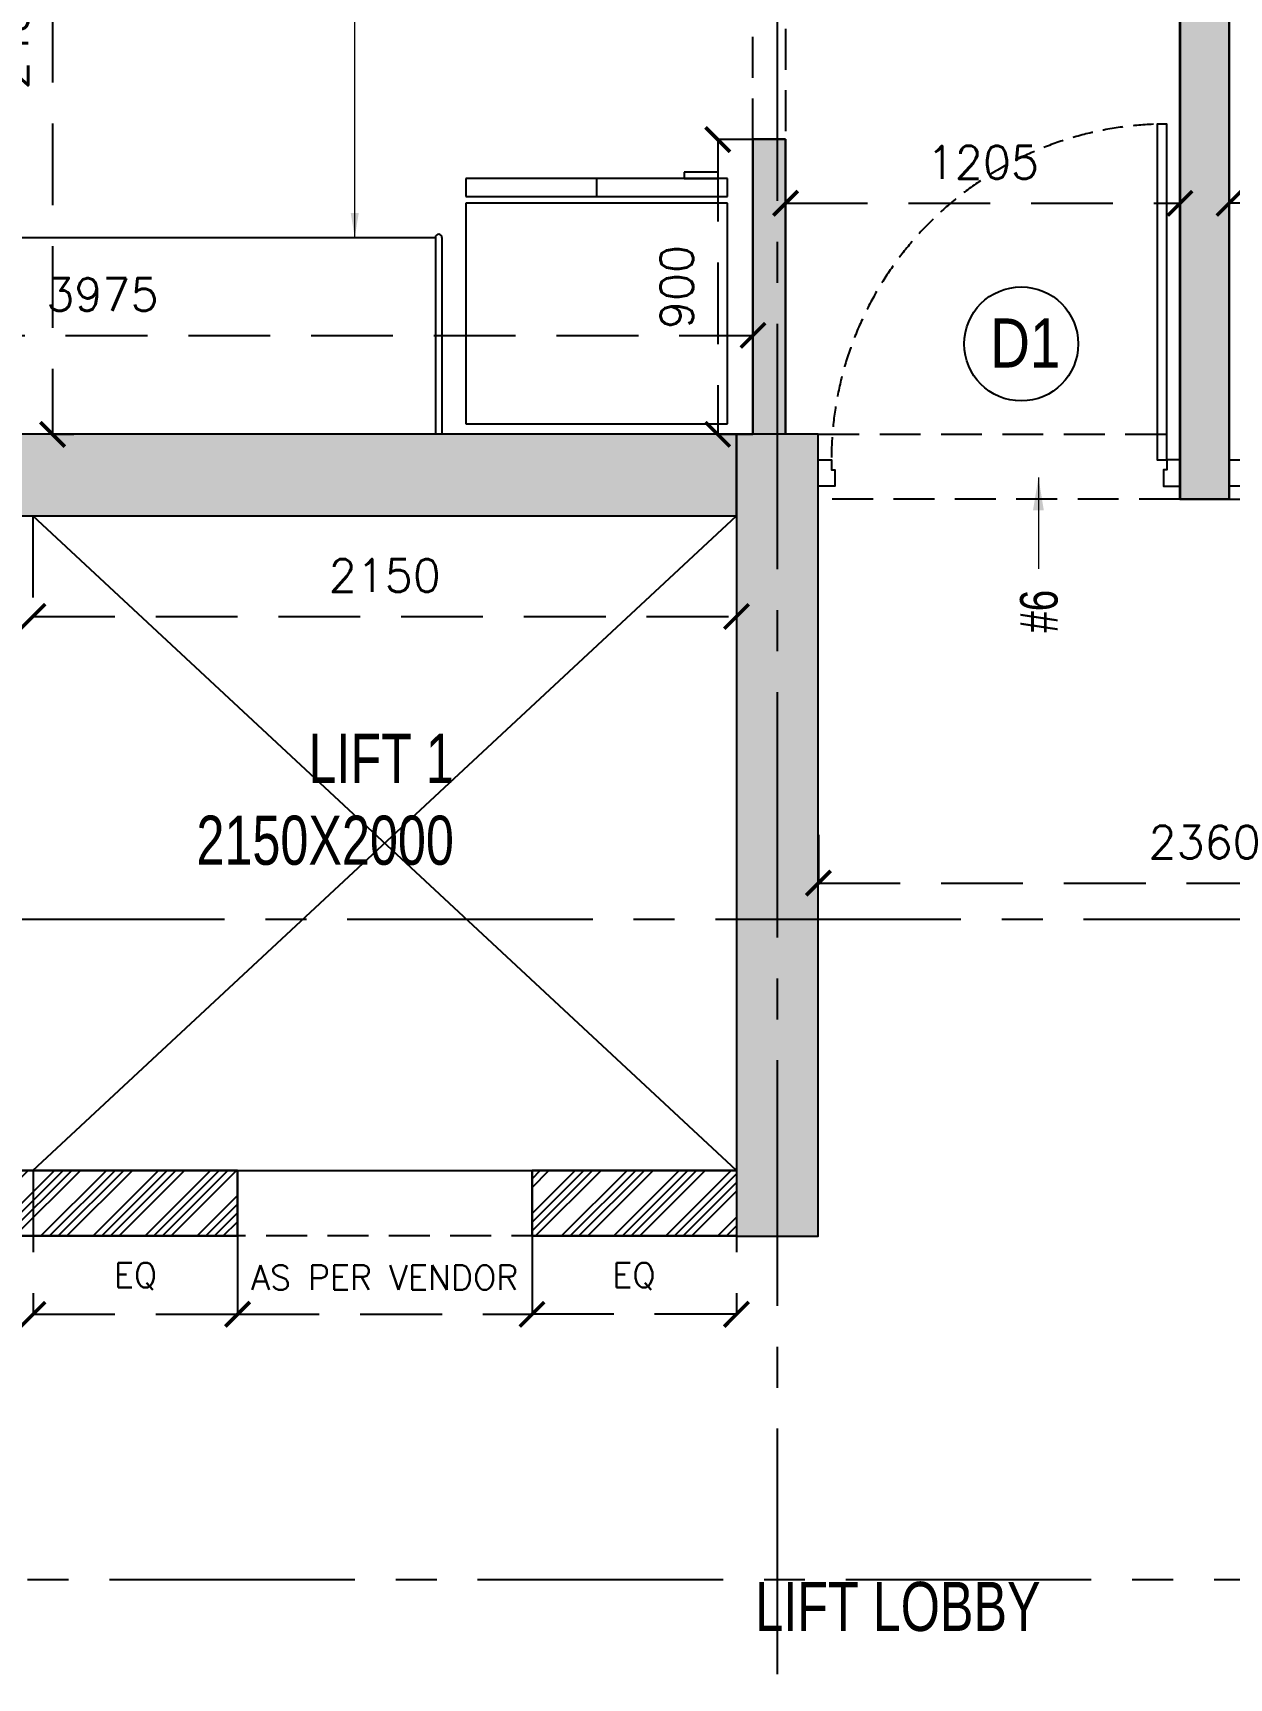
# Model space of a CAD drawing. Header units: millimetres. Extents: x 1180970 to 1231451, y -5737889 to -5695638.
# Drawn here: x 1202692 to 1206347, y -5714350 to -5709325 of the extents above; entities that cross this region are included whole.
import ezdxf
from ezdxf.enums import TextEntityAlignment as Align

# ---------------------------------------------------------------- set-up
doc = ezdxf.new("R2010")
doc.units = ezdxf.units.MM
doc.header["$LTSCALE"] = 1000
doc.header["$MEASUREMENT"] = 0
for name, pattern in [('2BHK-A - BACK$0$AUDIT_D_120904163729-0', [0]), ('2BHK-A - BACK$2$HIDDEN', [0.375, 0.25, -0.125]), ('AUDIT_D_120904163729-0', [0]), ('T8 - GROUND FLOOR CORE$0$HIDDEN', [0.375, 0.25, -0.125]), ('T8 - GROUND FLOOR CORE$0$T10-TYPICAL FLOOR CORE$0$HIDDEN', [0.375, 0.25, -0.125]), ('T8 - GROUND FLOOR CORE$1$( Hidden )', [0.375, 0.25, -0.125]), ('T8(T9 IS SIMILAR) - GROUND FLOOR - DIMENSION & TEXTING$0$HIDDEN', [0.375, 0.25, -0.125]), ('T8_REFUGE COLUMNS$0$CENTER2', [1.125, 0.75, -0.125, 0.125, -0.125])]:
    doc.linetypes.add(name, pattern=pattern)
doc.layers.get('0').update_dxf_attribs({"linetype": 'AUDIT_D_120904163729-0'})
for name, color, linetype in [('2BHK-A - BACK$0$A-DOOR-FULL', 2, 'Continuous'), ('2BHK-A - BACK$0$A-HATCH -160', 251, '2BHK-A - BACK$0$AUDIT_D_120904163729-0'), ('2BHK-A - BACK$0$a-KIT FIX', 251, 'Continuous'), ('2BHK-A - BACK$1$CUT-OUT', 49, 'Continuous'), ('T8 - GROUND FLOOR CORE$0$a-beam 2', 50, 'Continuous'), ('T8 - GROUND FLOOR CORE$0$A-DIMENSIONS', 2, 'T8 - GROUND FLOOR CORE$0$HIDDEN'), ('T8 - GROUND FLOOR CORE$0$CUT-OUT', 49, 'Continuous'), ('T8 - GROUND FLOOR CORE$0$T10-TYPICAL FLOOR CORE$0$A-SLAB SUNK-AC LEDGES', 251, 'T8 - GROUND FLOOR CORE$0$T10-TYPICAL FLOOR CORE$0$HIDDEN'), ('T8(T9 IS SIMILAR) - GROUND FLOOR - DIMENSION & TEXTING$0$A-DIMENSIONS', 2, 'T8(T9 IS SIMILAR) - GROUND FLOOR - DIMENSION & TEXTING$0$HIDDEN'), ('T8(T9 IS SIMILAR) - GROUND FLOOR - DIMENSION & TEXTING$0$a-window-no', 125, 'Continuous'), ('T8_REFUGE COLUMNS$0$A-CENTERLINE', 193, 'T8_REFUGE COLUMNS$0$CENTER2'), ('T8_REFUGE COLUMNS$0$A-RCC COLS', 3, 'Continuous')]:
    doc.layers.add(name, color=color, linetype=linetype)
for name, color, linetype, lineweight in [('2BHK-A - BACK$1$A-WALL- 160', 6, 'Continuous', 30), ('T8 - GROUND FLOOR CORE$0$a-Text', 4, 'Continuous', 0), ('T8 - GROUND FLOOR CORE$0$A-WALL- 160', 6, 'Continuous', 30), ('T8 - GROUND FLOOR CORE$0$D&W', 8, 'Continuous', 25), ('T8(T9 IS SIMILAR) - GROUND FLOOR - DIMENSION & TEXTING$0$R0-18-10-2014-T1-1st Podium Floor Plan$0$Text', 2, 'Continuous', 0), ('T8(T9 IS SIMILAR) - GROUND FLOOR$0$D&W', 8, 'Continuous', 25)]:
    doc.layers.add(name, color=color, linetype=linetype, lineweight=lineweight)
doc.layers.add('T8_REFUGE COLUMNS$0$COL-HATCH', color=7, linetype='Continuous', lineweight=25, true_color=0xa3a3a3)
doc.styles.add('T8 - GROUND FLOOR CORE$0$ARIAL ARROW', font='swisscl.ttf')
doc.styles.add('T8 - GROUND FLOOR CORE$0$Romans 1', font='romans.shx', dxfattribs={"height": 100})
doc.styles.add('T8(T9 IS SIMILAR) - GROUND FLOOR - DIMENSION & TEXTING$0$ARIAL ARROW', font='swisscl.ttf')
doc.styles.add('T8(T9 IS SIMILAR) - GROUND FLOOR - DIMENSION & TEXTING$0$LODHA STANDERD', font='sanss___.ttf')
doc.styles.add('T8(T9 IS SIMILAR) - GROUND FLOOR - DIMENSION & TEXTING$0$Romans 1', font='romans.shx', dxfattribs={"height": 100})
doc.styles.add('T8(T9 IS SIMILAR) - GROUND FLOOR - DIMENSION & TEXTING$0$Tahoma', font='tahoma.ttf')
doc.dimstyles.new('T8 - GROUND FLOOR CORE$0$ALPINE S', dxfattribs={"dimscale": 0, "dimtxt": 100, "dimasz": 75, "dimexe": 0, "dimexo": 0, "dimgap": 75, "dimtad": 1, "dimdec": 0, "dimzin": 0, "dimdsep": 46, "dimtxsty": 'T8 - GROUND FLOOR CORE$0$Romans 1', "dimblk": 'T8 - GROUND FLOOR CORE$0$_ArchTick', "dimcen": 0.09, "dimclrd": 256, "dimclre": 256, "dimclrt": 7, "dimadec": 0, "dimazin": 0, "dimtfac": 1, "dimtdec": 0, "dimtofl": 0, "dimtmove": 1, "dimatfit": 0, "dimldrblk": 'T8 - GROUND FLOOR CORE$0$_Open90', "dimfxl": 1, "dimtolj": 1, "dimtzin": 0, "dimarcsym": 0})
doc.dimstyles.new('T8(T9 IS SIMILAR) - GROUND FLOOR - DIMENSION & TEXTING$0$ALPINE S', dxfattribs={"dimscale": 0, "dimtxt": 100, "dimasz": 75, "dimexe": 0, "dimexo": 0, "dimgap": 75, "dimtad": 1, "dimdec": 0, "dimzin": 0, "dimdsep": 46, "dimtxsty": 'T8(T9 IS SIMILAR) - GROUND FLOOR - DIMENSION & TEXTING$0$Romans 1', "dimblk": 'T8(T9 IS SIMILAR) - GROUND FLOOR - DIMENSION & TEXTING$0$_ArchTick', "dimcen": 0.09, "dimclrd": 256, "dimclre": 256, "dimclrt": 7, "dimadec": 0, "dimazin": 0, "dimtfac": 1, "dimtdec": 0, "dimtofl": 0, "dimtmove": 1, "dimatfit": 0, "dimldrblk": 'T8(T9 IS SIMILAR) - GROUND FLOOR - DIMENSION & TEXTING$0$_Open90', "dimfxl": 1, "dimtolj": 1, "dimtzin": 0, "dimarcsym": 0})
doc.dimstyles.new('T8(T9 IS SIMILAR) - GROUND FLOOR - DIMENSION & TEXTING$0$SAMATA STD', dxfattribs={"dimtxt": 100, "dimasz": 50, "dimexe": 50, "dimexo": 50, "dimgap": 10, "dimtad": 0, "dimdec": 0, "dimrnd": 5, "dimzin": 0, "dimdsep": 46, "dimtxsty": 'T8(T9 IS SIMILAR) - GROUND FLOOR - DIMENSION & TEXTING$0$Tahoma', "dimblk": 'T8(T9 IS SIMILAR) - GROUND FLOOR - DIMENSION & TEXTING$0$_Origin2', "dimcen": -50, "dimdle": 50, "dimclrd": 7, "dimclre": 7, "dimclrt": 7, "dimadec": 0, "dimazin": 0, "dimtfac": 1, "dimtdec": 0, "dimtmove": 1, "dimatfit": 3, "dimfxl": 150, "dimtfill": 1, "dimtolj": 1, "dimtzin": 0, "dimlwd": -1, "dimlwe": -1, "dimarcsym": 0})

# ---------------------------------------------------------------- blocks, each defined once
blk = doc.blocks.new('*U131')
for points in [[(-40, 0), (0, 0), (0, 30), (10, 30), (10, 80), (-40, 80)], [(1065, 0), (1025, 0), (1025, 30), (1015, 30), (1015, 80), (1065, 80)], [(0, 0), (0, -1025), (30, -1025), (30, 0)]]:
    blk.add_lwpolyline(points, close=True)
at = {"color": 0, "linetype": 'ByBlock', "ltscale": 0.25}
blk.add_arc((-1.5, 0.6), 1026.5, 272.373, 359.9653, dxfattribs=at)
blk = doc.blocks.new('2BHK-A - BACK$0$FRIDGE')
at = {"linetype": 'ByBlock'}
blk.add_line((-146171.8, 411873), (-146116.8, 411873), dxfattribs=at)
at = {"layer": '2BHK-A - BACK$0$a-KIT FIX'}
for p, q in [((-146866.2, 411473.3), (-146866.2, 412272.7)), ((-146866.2, 412272.7), (-146191.7, 412272.7)), ((-146191.7, 412272.7), (-146191.7, 411473.3)), ((-146171.8, 411473.3), (-146171.8, 412272.7)), ((-146171.8, 412272.7), (-146116.8, 412272.7)), ((-146116.8, 412272.7), (-146116.8, 411473.3)), ((-146116.8, 412140.6), (-146116.8, 412244)), ((-146116.8, 412244), (-146097.1, 412244)), ((-146097.1, 412244), (-146097.1, 412140.6)), ((-146097.1, 412140.6), (-146116.8, 412140.6)), ((-146191.7, 411473.3), (-146866.2, 411473.3)), ((-146116.8, 411473.3), (-146171.8, 411473.3))]:
    blk.add_line(p, q, dxfattribs=at)
blk = doc.blocks.new('2BHK-A - BACK')
at = {"layer": '2BHK-A - BACK$0$A-HATCH -160', "linetype": 'ByBlock'}
h = blk.add_hatch(dxfattribs=at)
h.set_pattern_fill('ZIGZAG', color=256, scale=250)
h.set_pattern_definition([(9e-15, (-0.22, 0.45), (31.25, 31.25), [31.25, -31.25]), (90, (31.03, 0.45), (-31.25, 31.25), [31.25, -31.25])])
h.paths.add_polyline_path([(1196642.1, -5706299.9), (1198342.2, -5706299.9), (1198342.2, -5706399.9), (1196642.1, -5706399.9)])
h.paths.add_polyline_path([(1199382.6, -5705299.9), (1199382.6, -5705199.9), (1201592.2, -5705199.9), (1201592.2, -5705299.9), (1200442.1, -5705299.9), (1200442.1, -5705399.9), (1200342.1, -5705399.9), (1200342.1, -5705299.9)])
h.paths.add_polyline_path([(1200442.1, -5706399.9), (1201341.8, -5706399.9), (1201341.8, -5706299.9), (1200442.1, -5706299.9)])
h.paths.add_polyline_path([(1202091.8, -5706299.9), (1202691.8, -5706299.9), (1202691.8, -5706399.9), (1202091.8, -5706399.9)])
h.paths.add_polyline_path([(1204892.1, -5708749.5), (1204992.1, -5708749.5), (1204992.1, -5707999.9), (1204892.1, -5707999.9)])
h.paths.add_polyline_path([(1204892.1, -5709649.5), (1204992.1, -5709649.5), (1204992.1, -5710549.5), (1204892.1, -5710549.5)])
h.paths.add_polyline_path([(1200142, -5708600.5), (1200257, -5708600.5), (1200257.1, -5708700.5), (1200042, -5708700.5), (1200042, -5708099.9), (1200142, -5708099.9)])
h.paths.add_polyline_path([(1202792.1, -5701189.9), (1203427.1, -5701189.9), (1203427.1, -5701089.9), (1202792.1, -5701089.9)])
h = blk.add_hatch(dxfattribs=at)
h.set_pattern_fill('HEX', color=256, scale=150)
h.set_pattern_definition([(9e-15, (-0.22, 0.45), (0, 32.47595264), [18.75, -37.5]), (120, (-0.22, 0.45), (-28.125, -16.23797632), [18.75, -37.5]), (60, (18.53, 0.45), (-28.125, 16.23797632), [18.75, -37.5])])
h.paths.add_polyline_path([(1206347.1, -5702324.3), (1206197.1, -5702324.3), (1206197.1, -5710748.8), (1206347.1, -5710748.8)])
at = {"layer": '2BHK-A - BACK$0$a-KIT FIX', "color": 1}
for p, q in [((1200917.1, -5709949.5), (1203922.1, -5709949.5)), ((1203922.1, -5709949.8), (1203922.1, -5710549.5)), ((1203942.1, -5709949.5), (1203942.1, -5710549.5)), ((1203942.1, -5709949.5), (1203942.1, -5709949.5)), ((1203942.1, -5709949.8), (1203942.1, -5710549.5))]:
    blk.add_line(p, q, dxfattribs=at)
blk.add_arc((1203932.1, -5709949.8), 10, 0, 180, dxfattribs=at)
at = {"layer": '2BHK-A - BACK$1$A-WALL- 160', "linetype": 'ByBlock'}
for p, q in [((1206197.1, -5702324.3), (1206197.1, -5710748.8)), ((1206347.1, -5702324.3), (1206347.1, -5710748.8)), ((1204892.1, -5710549.5), (1204892.1, -5709649.5)), ((1204892.1, -5709649.5), (1204992.1, -5709649.5)), ((1204992.1, -5710549.5), (1204992.1, -5709649.5))]:
    blk.add_line(p, q, dxfattribs=at)
blk.add_lwpolyline([(1206347.1, -5702324.3), (1206347.1, -5710748.8), (1206197.1, -5710748.8), (1206197.1, -5702324.3)], dxfattribs=at)
at = {"layer": '2BHK-A - BACK$1$CUT-OUT', "linetype": '2BHK-A - BACK$2$HIDDEN', "ltscale": 0.5}
for points in [[(1204992.1, -5709649.5), (1204892.1, -5709649.5), (1204892.1, -5708749.5), (1204992.1, -5708749.5)], [(1205092.1, -5710748.8), (1205092.1, -5710549.9), (1206197.1, -5710549.9), (1206197.1, -5710748.8)]]:
    blk.add_lwpolyline(points, close=True, dxfattribs=at)
at = {"layer": '2BHK-A - BACK$0$A-DOOR-FULL', "linetype": '2BHK-A - BACK$2$HIDDEN', "rotation": 180}
blk.add_blockref('*U131', (1206157.1, -5710628.8), dxfattribs=at)
at = {"layer": '2BHK-A - BACK$0$a-KIT FIX', "extrusion": (0, 0, -1), "zscale": -1, "rotation": 90}
blk.add_blockref('2BHK-A - BACK$0$FRIDGE', (-792542.1, -5563653), dxfattribs=at)
blk = doc.blocks.new('T8_REFUGE COLUMNS')
at = {"layer": 'T8_REFUGE COLUMNS$0$COL-HATCH', "linetype": 'ByBlock'}
h = blk.add_hatch(color=256, dxfattribs=at)
h.dxf.hatch_style = 1
h.paths.add_polyline_path([(1200042.1, -5713849.9), (1200042.1, -5710549.9), (1205092.1, -5710549.9), (1205092.1, -5712999.9), (1204842.1, -5712999.9), (1204842, -5710799.9), (1200292.1, -5710799.9), (1200292.1, -5713849.9)])
at = {"layer": 'T8_REFUGE COLUMNS$0$A-CENTERLINE'}
for p, q in [((1204967.1, -5719963), (1204967.1, -5698299.6)), ((1223527.8, -5712032.4), (1182137.1, -5712032.4)), ((1229551.2, -5714049.9), (1182156.9, -5714049.9))]:
    blk.add_line(p, q, dxfattribs=at)
at = {"layer": 'T8_REFUGE COLUMNS$0$A-RCC COLS', "linetype": 'ByBlock'}
for points in [[(1200292.2, -5710799.9), (1204842.1, -5710799.9), (1204842.1, -5710549.9), (1200292.2, -5710549.9)], [(1204842.1, -5712999.9), (1205092.1, -5712999.9), (1205092.1, -5710549.9), (1204842.1, -5710549.9)]]:
    blk.add_lwpolyline(points, close=True, dxfattribs=at)
blk = doc.blocks.new('T8 - GROUND FLOOR CORE$0$_ArchTick')
at = {"color": 0, "linetype": 'ByBlock', "const_width": 0.15}
blk.add_lwpolyline([(-0.5, -0.5), (0.5, 0.5)], dxfattribs=at)
blk = doc.blocks.new('*D210')
at = {"layer": 'T8 - GROUND FLOOR CORE$0$A-DIMENSIONS', "linetype": 'T8 - GROUND FLOOR CORE$0$HIDDEN', "lineweight": -2, "transparency": 16777216}
for p, q in [((1202692.4, -5710799.7), (1202692.4, -5711107.1)), ((1204842.3, -5710799.5), (1204842.3, -5711107.1))]:
    blk.add_line(p, q, dxfattribs=at)
at = {"layer": 'T8 - GROUND FLOOR CORE$0$A-DIMENSIONS', "lineweight": -2, "transparency": 16777216}
blk.add_line((1202692.4, -5711107.1), (1204842.3, -5711107.1), dxfattribs=at)
at = {"layer": 'T8 - GROUND FLOOR CORE$0$A-DIMENSIONS', "linetype": 'ByBlock', "lineweight": -2, "transparency": 16777216, "xscale": 75, "yscale": 75, "zscale": 75, "rotation": 180}
blk.add_blockref('T8 - GROUND FLOOR CORE$0$_ArchTick', (1202692.4, -5711107.1), dxfattribs=at)
at = {"layer": 'T8 - GROUND FLOOR CORE$0$A-DIMENSIONS', "linetype": 'ByBlock', "lineweight": -2, "transparency": 16777216, "xscale": 75, "yscale": 75, "zscale": 75}
blk.add_blockref('T8 - GROUND FLOOR CORE$0$_ArchTick', (1204842.3, -5711107.1), dxfattribs=at)
at = {"layer": 'T8 - GROUND FLOOR CORE$0$A-DIMENSIONS', "color": 7, "linetype": 'ByBlock', "transparency": 16777216, "insert": (1203767.4, -5710982.1), "char_height": 100, "attachment_point": 5, "style": 'T8 - GROUND FLOOR CORE$0$Romans 1'}
blk.add_mtext('\\A1;2150', dxfattribs=at)
blk = doc.blocks.new('T8 - GROUND FLOOR CORE$0$_Open90')
at = {"color": 0, "linetype": 'ByBlock', "lineweight": -2}
for p, q in [((0, 0), (-1, 0)), ((-0.5, 0.5), (0, 0)), ((0, 0), (-0.5, -0.5))]:
    blk.add_line(p, q, dxfattribs=at)
blk = doc.blocks.new('*D199')
at = {"layer": 'T8 - GROUND FLOOR CORE$0$A-DIMENSIONS', "linetype": 'T8 - GROUND FLOOR CORE$0$HIDDEN', "lineweight": -2, "transparency": 16777216}
for p, q in [((1205092.4, -5711774.7), (1205092.4, -5711921.6)), ((1207452.3, -5711985.4), (1207452.3, -5711921.6))]:
    blk.add_line(p, q, dxfattribs=at)
at = {"layer": 'T8 - GROUND FLOOR CORE$0$A-DIMENSIONS', "lineweight": -2, "transparency": 16777216}
blk.add_line((1205092.4, -5711921.6), (1207452.3, -5711921.6), dxfattribs=at)
at = {"layer": 'T8 - GROUND FLOOR CORE$0$A-DIMENSIONS', "linetype": 'ByBlock', "lineweight": -2, "transparency": 16777216, "xscale": 75, "yscale": 75, "zscale": 75, "rotation": 180}
blk.add_blockref('T8 - GROUND FLOOR CORE$0$_ArchTick', (1205092.4, -5711921.6), dxfattribs=at)
at = {"layer": 'T8 - GROUND FLOOR CORE$0$A-DIMENSIONS', "linetype": 'ByBlock', "lineweight": -2, "transparency": 16777216, "xscale": 75, "yscale": 75, "zscale": 75}
blk.add_blockref('T8 - GROUND FLOOR CORE$0$_ArchTick', (1207452.3, -5711921.6), dxfattribs=at)
at = {"layer": 'T8 - GROUND FLOOR CORE$0$A-DIMENSIONS', "color": 7, "linetype": 'ByBlock', "transparency": 16777216, "insert": (1206272.3, -5711796.6), "char_height": 100, "attachment_point": 5, "style": 'T8 - GROUND FLOOR CORE$0$Romans 1'}
blk.add_mtext('\\A1;2360', dxfattribs=at)
blk = doc.blocks.new('*D217')
at = {"layer": 'T8 - GROUND FLOOR CORE$0$A-DIMENSIONS', "linetype": 'T8 - GROUND FLOOR CORE$0$HIDDEN', "lineweight": -2, "transparency": 16777216}
for p, q in [((1203317.4, -5712999.6), (1203317.4, -5713238.8)), ((1204217.4, -5712999.6), (1204217.4, -5713238.8))]:
    blk.add_line(p, q, dxfattribs=at)
at = {"layer": 'T8 - GROUND FLOOR CORE$0$A-DIMENSIONS', "lineweight": -2, "transparency": 16777216}
blk.add_line((1203317.4, -5713238.8), (1204217.4, -5713238.8), dxfattribs=at)
at = {"layer": 'T8 - GROUND FLOOR CORE$0$A-DIMENSIONS', "linetype": 'ByBlock', "lineweight": -2, "transparency": 16777216, "xscale": 75, "yscale": 75, "zscale": 75, "rotation": 180}
blk.add_blockref('T8 - GROUND FLOOR CORE$0$_ArchTick', (1203317.4, -5713238.8), dxfattribs=at)
at = {"layer": 'T8 - GROUND FLOOR CORE$0$A-DIMENSIONS', "linetype": 'ByBlock', "lineweight": -2, "transparency": 16777216, "xscale": 75, "yscale": 75, "zscale": 75}
blk.add_blockref('T8 - GROUND FLOOR CORE$0$_ArchTick', (1204217.4, -5713238.8), dxfattribs=at)
at = {"layer": 'T8 - GROUND FLOOR CORE$0$A-DIMENSIONS', "color": 7, "linetype": 'ByBlock', "transparency": 16777216, "insert": (1203767.4, -5713126.3), "char_height": 100, "attachment_point": 5, "style": 'T8 - GROUND FLOOR CORE$0$Romans 1'}
blk.add_mtext('\\A1;{\\H0.75x;AS PER VENDOR}', dxfattribs=at)
blk = doc.blocks.new('*D243')
at = {"layer": 'T8 - GROUND FLOOR CORE$0$A-DIMENSIONS', "linetype": 'T8 - GROUND FLOOR CORE$0$HIDDEN', "lineweight": -2, "transparency": 16777216}
for p, q in [((1204842, -5712799.2), (1204842, -5713238.8)), ((1204217.4, -5712949.6), (1204217.4, -5713238.8))]:
    blk.add_line(p, q, dxfattribs=at)
at = {"layer": 'T8 - GROUND FLOOR CORE$0$A-DIMENSIONS', "lineweight": -2, "transparency": 16777216}
blk.add_line((1204842, -5713238.8), (1204217.4, -5713238.8), dxfattribs=at)
at = {"layer": 'T8 - GROUND FLOOR CORE$0$A-DIMENSIONS', "linetype": 'ByBlock', "lineweight": -2, "transparency": 16777216, "xscale": 75, "yscale": 75, "zscale": 75, "rotation": 180}
blk.add_blockref('T8 - GROUND FLOOR CORE$0$_ArchTick', (1204217.4, -5713238.8), dxfattribs=at)
at = {"layer": 'T8 - GROUND FLOOR CORE$0$A-DIMENSIONS', "linetype": 'ByBlock', "lineweight": -2, "transparency": 16777216, "xscale": 75, "yscale": 75, "zscale": 75}
blk.add_blockref('T8 - GROUND FLOOR CORE$0$_ArchTick', (1204842, -5713238.8), dxfattribs=at)
at = {"layer": 'T8 - GROUND FLOOR CORE$0$A-DIMENSIONS', "color": 7, "linetype": 'ByBlock', "transparency": 16777216, "insert": (1204528.8, -5713122.7), "char_height": 100, "attachment_point": 5, "style": 'T8 - GROUND FLOOR CORE$0$Romans 1'}
blk.add_mtext('\\A1;{\\H0.75x;EQ}', dxfattribs=at)
blk = doc.blocks.new('*D244')
at = {"layer": 'T8 - GROUND FLOOR CORE$0$A-DIMENSIONS', "linetype": 'T8 - GROUND FLOOR CORE$0$HIDDEN', "lineweight": -2, "transparency": 16777216}
for p, q in [((1202692.7, -5712799.2), (1202692.7, -5713238.8)), ((1203317.4, -5712949.6), (1203317.4, -5713238.8))]:
    blk.add_line(p, q, dxfattribs=at)
at = {"layer": 'T8 - GROUND FLOOR CORE$0$A-DIMENSIONS', "lineweight": -2, "transparency": 16777216}
blk.add_line((1202692.7, -5713238.8), (1203317.4, -5713238.8), dxfattribs=at)
at = {"layer": 'T8 - GROUND FLOOR CORE$0$A-DIMENSIONS', "linetype": 'ByBlock', "lineweight": -2, "transparency": 16777216, "xscale": 75, "yscale": 75, "zscale": 75, "rotation": 180}
blk.add_blockref('T8 - GROUND FLOOR CORE$0$_ArchTick', (1202692.7, -5713238.8), dxfattribs=at)
at = {"layer": 'T8 - GROUND FLOOR CORE$0$A-DIMENSIONS', "linetype": 'ByBlock', "lineweight": -2, "transparency": 16777216, "xscale": 75, "yscale": 75, "zscale": 75}
blk.add_blockref('T8 - GROUND FLOOR CORE$0$_ArchTick', (1203317.4, -5713238.8), dxfattribs=at)
at = {"layer": 'T8 - GROUND FLOOR CORE$0$A-DIMENSIONS', "color": 7, "linetype": 'ByBlock', "transparency": 16777216, "insert": (1203005.9, -5713122.7), "char_height": 100, "attachment_point": 5, "style": 'T8 - GROUND FLOOR CORE$0$Romans 1'}
blk.add_mtext('\\A1;{\\H0.75x;EQ}', dxfattribs=at)
blk = doc.blocks.new('T8(T9 IS SIMILAR) - GROUND FLOOR - DIMENSION & TEXTING$0$_ArchTick')
at = {"color": 0, "linetype": 'ByBlock', "const_width": 0.15}
blk.add_lwpolyline([(-0.5, -0.5), (0.5, 0.5)], dxfattribs=at)
blk = doc.blocks.new('*D703')
at = {"layer": 'T8(T9 IS SIMILAR) - GROUND FLOOR - DIMENSION & TEXTING$0$A-DIMENSIONS', "linetype": 'T8(T9 IS SIMILAR) - GROUND FLOOR - DIMENSION & TEXTING$0$HIDDEN', "lineweight": -2, "transparency": 16777216}
for p, q in [((1204992.3, -5709776), (1204992.3, -5709845)), ((1206197.3, -5709776), (1206197.3, -5709845))]:
    blk.add_line(p, q, dxfattribs=at)
at = {"layer": 'T8(T9 IS SIMILAR) - GROUND FLOOR - DIMENSION & TEXTING$0$A-DIMENSIONS', "lineweight": -2, "transparency": 16777216}
blk.add_line((1204992.3, -5709845), (1206197.3, -5709845), dxfattribs=at)
at = {"layer": 'T8(T9 IS SIMILAR) - GROUND FLOOR - DIMENSION & TEXTING$0$A-DIMENSIONS', "linetype": 'ByBlock', "lineweight": -2, "transparency": 16777216, "xscale": 75, "yscale": 75, "zscale": 75, "rotation": 180}
blk.add_blockref('T8(T9 IS SIMILAR) - GROUND FLOOR - DIMENSION & TEXTING$0$_ArchTick', (1204992.3, -5709845), dxfattribs=at)
at = {"layer": 'T8(T9 IS SIMILAR) - GROUND FLOOR - DIMENSION & TEXTING$0$A-DIMENSIONS', "linetype": 'ByBlock', "lineweight": -2, "transparency": 16777216, "xscale": 75, "yscale": 75, "zscale": 75}
blk.add_blockref('T8(T9 IS SIMILAR) - GROUND FLOOR - DIMENSION & TEXTING$0$_ArchTick', (1206197.3, -5709845), dxfattribs=at)
at = {"layer": 'T8(T9 IS SIMILAR) - GROUND FLOOR - DIMENSION & TEXTING$0$A-DIMENSIONS', "color": 7, "linetype": 'ByBlock', "transparency": 16777216, "insert": (1205594.8, -5709720), "char_height": 100, "attachment_point": 5, "style": 'T8(T9 IS SIMILAR) - GROUND FLOOR - DIMENSION & TEXTING$0$Romans 1'}
blk.add_mtext('\\A1;1205', dxfattribs=at)
blk = doc.blocks.new('T8(T9 IS SIMILAR) - GROUND FLOOR - DIMENSION & TEXTING$0$_Open90')
at = {"color": 0, "linetype": 'ByBlock', "lineweight": -2}
for p, q in [((0, 0), (-1, 0)), ((-0.5, 0.5), (0, 0)), ((0, 0), (-0.5, -0.5))]:
    blk.add_line(p, q, dxfattribs=at)
blk = doc.blocks.new('*D704')
at = {"layer": 'T8(T9 IS SIMILAR) - GROUND FLOOR - DIMENSION & TEXTING$0$A-DIMENSIONS', "linetype": 'T8(T9 IS SIMILAR) - GROUND FLOOR - DIMENSION & TEXTING$0$HIDDEN', "lineweight": -2, "transparency": 16777216}
for p, q in [((1204892.3, -5709650.5), (1204784.6, -5709650.5)), ((1204892.3, -5710550.9), (1204784.6, -5710550.9))]:
    blk.add_line(p, q, dxfattribs=at)
at = {"layer": 'T8(T9 IS SIMILAR) - GROUND FLOOR - DIMENSION & TEXTING$0$A-DIMENSIONS', "lineweight": -2, "transparency": 16777216}
blk.add_line((1204784.6, -5709650.5), (1204784.6, -5710550.9), dxfattribs=at)
at = {"layer": 'T8(T9 IS SIMILAR) - GROUND FLOOR - DIMENSION & TEXTING$0$A-DIMENSIONS', "linetype": 'ByBlock', "lineweight": -2, "transparency": 16777216, "xscale": 75, "yscale": 75, "zscale": 75}
for p, rotation in [((1204784.6, -5709650.5), 90), ((1204784.6, -5710550.9), 270)]:
    blk.add_blockref('T8(T9 IS SIMILAR) - GROUND FLOOR - DIMENSION & TEXTING$0$_ArchTick', p, dxfattribs=dict(at, rotation=rotation))
at = {"layer": 'T8(T9 IS SIMILAR) - GROUND FLOOR - DIMENSION & TEXTING$0$A-DIMENSIONS', "color": 7, "linetype": 'ByBlock', "transparency": 16777216, "insert": (1204659.6, -5710100.7), "char_height": 100, "attachment_point": 5, "rotation": 90, "style": 'T8(T9 IS SIMILAR) - GROUND FLOOR - DIMENSION & TEXTING$0$Romans 1'}
blk.add_mtext('\\A1;900', dxfattribs=at)
blk = doc.blocks.new('*D706')
at = {"layer": 'T8(T9 IS SIMILAR) - GROUND FLOOR - DIMENSION & TEXTING$0$A-DIMENSIONS', "linetype": 'T8(T9 IS SIMILAR) - GROUND FLOOR - DIMENSION & TEXTING$0$HIDDEN', "lineweight": -2, "transparency": 16777216}
for p, q in [((1200917.3, -5710372.4), (1200917.3, -5710248.5)), ((1204892.3, -5710372.4), (1204892.3, -5710248.5))]:
    blk.add_line(p, q, dxfattribs=at)
at = {"layer": 'T8(T9 IS SIMILAR) - GROUND FLOOR - DIMENSION & TEXTING$0$A-DIMENSIONS', "lineweight": -2, "transparency": 16777216}
blk.add_line((1200917.3, -5710248.5), (1204892.3, -5710248.5), dxfattribs=at)
at = {"layer": 'T8(T9 IS SIMILAR) - GROUND FLOOR - DIMENSION & TEXTING$0$A-DIMENSIONS', "linetype": 'ByBlock', "lineweight": -2, "transparency": 16777216, "xscale": 75, "yscale": 75, "zscale": 75, "rotation": 180}
blk.add_blockref('T8(T9 IS SIMILAR) - GROUND FLOOR - DIMENSION & TEXTING$0$_ArchTick', (1200917.3, -5710248.5), dxfattribs=at)
at = {"layer": 'T8(T9 IS SIMILAR) - GROUND FLOOR - DIMENSION & TEXTING$0$A-DIMENSIONS', "linetype": 'ByBlock', "lineweight": -2, "transparency": 16777216, "xscale": 75, "yscale": 75, "zscale": 75}
blk.add_blockref('T8(T9 IS SIMILAR) - GROUND FLOOR - DIMENSION & TEXTING$0$_ArchTick', (1204892.3, -5710248.5), dxfattribs=at)
at = {"layer": 'T8(T9 IS SIMILAR) - GROUND FLOOR - DIMENSION & TEXTING$0$A-DIMENSIONS', "color": 7, "linetype": 'ByBlock', "transparency": 16777216, "insert": (1202904.8, -5710123.5), "char_height": 100, "attachment_point": 5, "style": 'T8(T9 IS SIMILAR) - GROUND FLOOR - DIMENSION & TEXTING$0$Romans 1'}
blk.add_mtext('\\A1;3975', dxfattribs=at)
blk = doc.blocks.new('*D708')
at = {"layer": 'T8(T9 IS SIMILAR) - GROUND FLOOR - DIMENSION & TEXTING$0$A-DIMENSIONS', "linetype": 'T8(T9 IS SIMILAR) - GROUND FLOOR - DIMENSION & TEXTING$0$HIDDEN', "lineweight": -2, "transparency": 16777216}
for p, q in [((1202817.3, -5708100.9), (1202752.4, -5708100.9)), ((1202817.3, -5710550.9), (1202752.4, -5710550.9))]:
    blk.add_line(p, q, dxfattribs=at)
at = {"layer": 'T8(T9 IS SIMILAR) - GROUND FLOOR - DIMENSION & TEXTING$0$A-DIMENSIONS', "lineweight": -2, "transparency": 16777216}
blk.add_line((1202752.4, -5708100.9), (1202752.4, -5710550.9), dxfattribs=at)
at = {"layer": 'T8(T9 IS SIMILAR) - GROUND FLOOR - DIMENSION & TEXTING$0$A-DIMENSIONS', "linetype": 'ByBlock', "lineweight": -2, "transparency": 16777216, "xscale": 75, "yscale": 75, "zscale": 75}
for p, rotation in [((1202752.4, -5708100.9), 90), ((1202752.4, -5710550.9), 270)]:
    blk.add_blockref('T8(T9 IS SIMILAR) - GROUND FLOOR - DIMENSION & TEXTING$0$_ArchTick', p, dxfattribs=dict(at, rotation=rotation))
at = {"layer": 'T8(T9 IS SIMILAR) - GROUND FLOOR - DIMENSION & TEXTING$0$A-DIMENSIONS', "color": 7, "linetype": 'ByBlock', "transparency": 16777216, "insert": (1202627.4, -5709325.9), "char_height": 100, "attachment_point": 5, "rotation": 90, "style": 'T8(T9 IS SIMILAR) - GROUND FLOOR - DIMENSION & TEXTING$0$Romans 1'}
blk.add_mtext('\\A1;2450', dxfattribs=at)
blk = doc.blocks.new('*D684')
at = {"layer": 'T8(T9 IS SIMILAR) - GROUND FLOOR - DIMENSION & TEXTING$0$A-DIMENSIONS', "linetype": 'T8(T9 IS SIMILAR) - GROUND FLOOR - DIMENSION & TEXTING$0$HIDDEN', "lineweight": -2, "transparency": 16777216}
for p, q in [((1206347.3, -5709776), (1206347.3, -5709845)), ((1207552.3, -5709776), (1207552.3, -5709845))]:
    blk.add_line(p, q, dxfattribs=at)
at = {"layer": 'T8(T9 IS SIMILAR) - GROUND FLOOR - DIMENSION & TEXTING$0$A-DIMENSIONS', "lineweight": -2, "transparency": 16777216}
blk.add_line((1207552.3, -5709845), (1206347.3, -5709845), dxfattribs=at)
at = {"layer": 'T8(T9 IS SIMILAR) - GROUND FLOOR - DIMENSION & TEXTING$0$A-DIMENSIONS', "linetype": 'ByBlock', "lineweight": -2, "transparency": 16777216, "xscale": 75, "yscale": 75, "zscale": 75, "rotation": 180}
blk.add_blockref('T8(T9 IS SIMILAR) - GROUND FLOOR - DIMENSION & TEXTING$0$_ArchTick', (1206347.3, -5709845), dxfattribs=at)
at = {"layer": 'T8(T9 IS SIMILAR) - GROUND FLOOR - DIMENSION & TEXTING$0$A-DIMENSIONS', "linetype": 'ByBlock', "lineweight": -2, "transparency": 16777216, "xscale": 75, "yscale": 75, "zscale": 75}
blk.add_blockref('T8(T9 IS SIMILAR) - GROUND FLOOR - DIMENSION & TEXTING$0$_ArchTick', (1207552.3, -5709845), dxfattribs=at)
at = {"layer": 'T8(T9 IS SIMILAR) - GROUND FLOOR - DIMENSION & TEXTING$0$A-DIMENSIONS', "color": 7, "linetype": 'ByBlock', "transparency": 16777216, "insert": (1206949.8, -5709720), "char_height": 100, "attachment_point": 5, "style": 'T8(T9 IS SIMILAR) - GROUND FLOOR - DIMENSION & TEXTING$0$Romans 1'}
blk.add_mtext('\\A1;1205', dxfattribs=at)
blk = doc.blocks.new('T8(T9 IS SIMILAR) - GROUND FLOOR - DIMENSION & TEXTING$0$WINDOW TAG')
at = {"layer": 'T8(T9 IS SIMILAR) - GROUND FLOOR - DIMENSION & TEXTING$0$a-window-no'}
blk.add_circle((0, 0), 174.1, dxfattribs=at)
at = {"layer": 'T8(T9 IS SIMILAR) - GROUND FLOOR - DIMENSION & TEXTING$0$a-window-no', "style": 'T8(T9 IS SIMILAR) - GROUND FLOOR - DIMENSION & TEXTING$0$LODHA STANDERD'}
blk.add_attdef('WINDOW', text='', height=150, dxfattribs=at).set_placement((11.3, 2.8), align=Align.MIDDLE_CENTER)
blk = doc.blocks.new('T8(T9 IS SIMILAR) - GROUND FLOOR - DIMENSION & TEXTING$0$_Origin2')
at = {"color": 0, "linetype": 'ByBlock', "lineweight": -2}
blk.add_line((-0.5, 0), (-1, 0), dxfattribs=at)
for radius in [0.5, 0.25]:
    blk.add_circle((0, 0), radius, dxfattribs=at)
blk = doc.blocks.new('T8 - GROUND FLOOR CORE')
at = {"layer": 'T8 - GROUND FLOOR CORE$0$T10-TYPICAL FLOOR CORE$0$A-SLAB SUNK-AC LEDGES', "linetype": 'ByBlock'}
h = blk.add_hatch(dxfattribs=at)
h.set_pattern_fill('ANSI34', color=256, scale=150)
h.paths.add_polyline_path([(1207452.3, -5713624), (1207652.3, -5713624), (1207652.3, -5713147.9), (1207452.3, -5713147.9)])
h.paths.add_polyline_path([(1207452.3, -5712247.9), (1207652.3, -5712247.9), (1207652.3, -5711724), (1207452.3, -5711724)])
h.paths.add_polyline_path([(1200292.4, -5712999.6), (1200917.4, -5712999.6), (1200917.4, -5712799.6), (1200292.4, -5712799.6)])
h.paths.add_polyline_path([(1201817.4, -5712999.6), (1203317.4, -5712999.6), (1203317.3, -5712799.6), (1201817.4, -5712799.6)])
h.paths.add_polyline_path([(1204217.4, -5712999.6), (1204842.3, -5712999.6), (1204842.3, -5712799.6), (1204217.4, -5712799.6)])
h.paths.add_polyline_path([(1204367.2, -5717174), (1204842.2, -5717174), (1204842.2, -5716974), (1204367.2, -5716974)])
h.paths.add_polyline_path([(1202992.1, -5717174.2), (1203467.2, -5717174.2), (1203467.2, -5716974), (1202992.1, -5716974)])
at = {"layer": 'T8 - GROUND FLOOR CORE$0$a-beam 2', "color": 8, "linetype": 'T8 - GROUND FLOOR CORE$1$( Hidden )', "ltscale": 0.5}
blk.add_line((1204842.3, -5712999.6), (1200292.4, -5712999.6), dxfattribs=at)
at = {"layer": 'T8 - GROUND FLOOR CORE$0$A-WALL- 160', "linetype": 'ByBlock'}
for p, q in [((1202692.4, -5712799.6), (1201817.4, -5712799.6)), ((1203317.4, -5712799.6), (1202692.4, -5712799.6)), ((1203317.4, -5712999.6), (1203317.4, -5712799.6)), ((1204842.3, -5712799.6), (1204217.4, -5712799.6)), ((1204217.4, -5712999.6), (1204217.4, -5712799.6)), ((1203317.4, -5712999.6), (1201817.4, -5712999.6)), ((1203317.4, -5712999.6), (1202692.4, -5712999.6)), ((1204842.3, -5712999.6), (1204217.4, -5712999.6))]:
    blk.add_line(p, q, dxfattribs=at)
at = {"layer": 'T8 - GROUND FLOOR CORE$0$CUT-OUT'}
for p, q in [((1202692.4, -5712799.6), (1204842.3, -5710799.5)), ((1204842.3, -5712799.6), (1202692.4, -5710799.7))]:
    blk.add_line(p, q, dxfattribs=at)
at = {"layer": 'T8 - GROUND FLOOR CORE$0$D&W', "linetype": 'ByBlock'}
blk.add_line((1203317.4, -5712799.6), (1204217.4, -5712799.6), dxfattribs=at)
at = {"layer": 'T8 - GROUND FLOOR CORE$0$a-Text', "linetype": 'ByBlock', "char_height": 150, "style": 'T8 - GROUND FLOOR CORE$0$ARIAL ARROW'}
for s, insert, width, attachment_point in [('LIFT 1\\P2150X2000', (1203978.6, -5711867.8), 495.657, 9), ('\\pi1334.6762;LIFT LOBBY', (1203564.9, -5714056.2), 3499.366, 1)]:
    blk.add_mtext(s, dxfattribs=dict(at, insert=insert, width=width, attachment_point=attachment_point))
at = {"layer": 'T8 - GROUND FLOOR CORE$0$A-DIMENSIONS', "linetype": 'ByBlock'}
for base, p1, p2, picture, middle in [((1204842.3, -5711107.1), (1202692.4, -5710799.7), (1204842.3, -5710799.5), '*D210', (1203767.4, -5710982.1)), ((1207452.3, -5711921.6), (1205092.4, -5711774.7), (1207452.3, -5711985.4), '*D199', (1206272.3, -5711796.6))]:
    dim = blk.add_linear_dim(base=base, p1=p1, p2=p2, dimstyle='T8 - GROUND FLOOR CORE$0$ALPINE S', override={"dimscale": 1, "dimfxl": 5, "dimarcsym": 1}, dxfattribs=at)
    dim.commit()
    dim.dimension.update_dxf_attribs({"geometry": picture, "text_midpoint": middle})
for base, p1, p2, angle, picture, middle in [((1203317.4, -5713238.8), (1202692.7, -5712799.2), (1203317.4, -5712949.6), 0, '*D244', (1203005.9, -5713238.8)), ((1204217.4, -5713238.8), (1204842, -5712799.2), (1204217.4, -5712949.6), 180, '*D243', (1204528.8, -5713238.8))]:
    dim = blk.add_linear_dim(base=base, p1=p1, p2=p2, angle=angle, text='{\\H0.75x;EQ}', dimstyle='T8 - GROUND FLOOR CORE$0$ALPINE S', override={"dimscale": 1, "dimfxl": 5, "dimarcsym": 1}, dxfattribs=at)
    dim.commit()
    dim.dimension.update_dxf_attribs({"geometry": picture, "text_midpoint": middle, "dimtype": 128})
dim = blk.add_linear_dim(base=(1204217.4, -5713238.8), p1=(1203317.4, -5712999.6), p2=(1204217.4, -5712999.6), text='{\\H0.75x;AS PER VENDOR}', dimstyle='T8 - GROUND FLOOR CORE$0$ALPINE S', override={"dimscale": 1, "dimfxl": 5, "dimarcsym": 1}, dxfattribs=at)
dim.commit()
dim.dimension.update_dxf_attribs({"geometry": '*D217', "text_midpoint": (1203767.4, -5713238.8), "dimtype": 128})
blk = doc.blocks.new('T8(T9 IS SIMILAR) - GROUND FLOOR')
at = {"layer": 'T8(T9 IS SIMILAR) - GROUND FLOOR$0$D&W', "linetype": 'ByBlock'}
for name in ['T8_REFUGE COLUMNS', '2BHK-A - BACK', 'T8 - GROUND FLOOR CORE']:
    blk.add_blockref(name, (0, 0), dxfattribs=at)
at = {"layer": 'T8(T9 IS SIMILAR) - GROUND FLOOR$0$D&W', "linetype": 'ByBlock', "xscale": -1}
blk.add_blockref('2BHK-A - BACK', (2412544.6, 0), dxfattribs=at)
blk = doc.blocks.new('T8(T9 IS SIMILAR) - GROUND FLOOR - DIMENSION & TEXTING')
at = {"layer": 'T8(T9 IS SIMILAR) - GROUND FLOOR - DIMENSION & TEXTING$0$a-window-no'}
ref = blk.add_blockref('T8(T9 IS SIMILAR) - GROUND FLOOR - DIMENSION & TEXTING$0$WINDOW TAG', (1205712, -5710274.6, 1.1), dxfattribs=at)
ref.add_attrib('WINDOW', 'D1', dxfattribs={"height": 150, "style": 'T8(T9 IS SIMILAR) - GROUND FLOOR - DIMENSION & TEXTING$0$LODHA STANDERD', "width": 0.8}).set_placement((1205724.7, -5710271.8, 1.1), align=Align.MIDDLE_CENTER)
at = {"layer": 'T8(T9 IS SIMILAR) - GROUND FLOOR - DIMENSION & TEXTING$0$R0-18-10-2014-T1-1st Podium Floor Plan$0$Text', "insert": (1205708.5, -5711156.6), "char_height": 114.75, "width": 251.09, "attachment_point": 1, "rotation": 90, "style": 'T8(T9 IS SIMILAR) - GROUND FLOOR - DIMENSION & TEXTING$0$ARIAL ARROW'}
blk.add_mtext('#6', dxfattribs=at)
at = {"layer": 'T8(T9 IS SIMILAR) - GROUND FLOOR - DIMENSION & TEXTING$0$A-DIMENSIONS', "linetype": 'ByBlock'}
for base, p1, p2, angle, picture, middle in [((1202752.4, -5710550.9), (1202817.3, -5708100.9), (1202817.3, -5710550.9), 270, '*D708', (1202627.4, -5709325.9)), ((1204784.6, -5710550.9), (1204892.3, -5709650.5), (1204892.3, -5710550.9), 270, '*D704', (1204659.6, -5710100.7)), ((1206347.3, -5709845), (1207552.3, -5709776), (1206347.3, -5709776), 180, '*D684', (1206949.8, -5709720))]:
    dim = blk.add_linear_dim(base=base, p1=p1, p2=p2, angle=angle, dimstyle='T8(T9 IS SIMILAR) - GROUND FLOOR - DIMENSION & TEXTING$0$ALPINE S', override={"dimscale": 1, "dimfxl": 5, "dimarcsym": 1}, dxfattribs=at)
    dim.commit()
    dim.dimension.update_dxf_attribs({"geometry": picture, "text_midpoint": middle})
for base, p1, p2, picture, middle in [((1206197.3, -5709845), (1204992.3, -5709776), (1206197.3, -5709776), '*D703', (1205594.8, -5709720)), ((1204892.3, -5710248.5), (1200917.3, -5710372.4), (1204892.3, -5710372.4), '*D706', (1202904.8, -5710123.5))]:
    dim = blk.add_linear_dim(base=base, p1=p1, p2=p2, dimstyle='T8(T9 IS SIMILAR) - GROUND FLOOR - DIMENSION & TEXTING$0$ALPINE S', override={"dimscale": 1, "dimfxl": 5, "dimarcsym": 1}, dxfattribs=at)
    dim.commit()
    dim.dimension.update_dxf_attribs({"geometry": picture, "text_midpoint": middle})
at = {"layer": 'T8(T9 IS SIMILAR) - GROUND FLOOR - DIMENSION & TEXTING$0$R0-18-10-2014-T1-1st Podium Floor Plan$0$Text'}
for points, override in [([(1203675.7, -5709949.5, 0), (1203675.7, -5708955.8, 0), (1204146.7, -5708955.9, 0)], {"dimasz": 75, "dimclrd": 2, "dimfxlon": 1, "dimarcsym": 1}), ([(1205764.7, -5710682.6, 0.7), (1205764.7, -5710932.7, 0.7), (1205764.7, -5710961.5, 0.7)], {"dimasz": 100, "dimclrd": 2, "dimfxlon": 1, "dimarcsym": 1})]:
    blk.add_leader(points, dimstyle='T8(T9 IS SIMILAR) - GROUND FLOOR - DIMENSION & TEXTING$0$SAMATA STD', override=override, dxfattribs=at)

msp = doc.modelspace()

# ---------------------------------------------------------------- block references
at = {"linetype": 'ByBlock'}
msp.add_blockref('T8(T9 IS SIMILAR) - GROUND FLOOR', (0, 0), dxfattribs=at)

# ---------------------------------------------------------------- next in the draw order: block references
msp.add_blockref('T8(T9 IS SIMILAR) - GROUND FLOOR - DIMENSION & TEXTING', (0, 0), dxfattribs=at)

doc.saveas('drawing.dxf')
